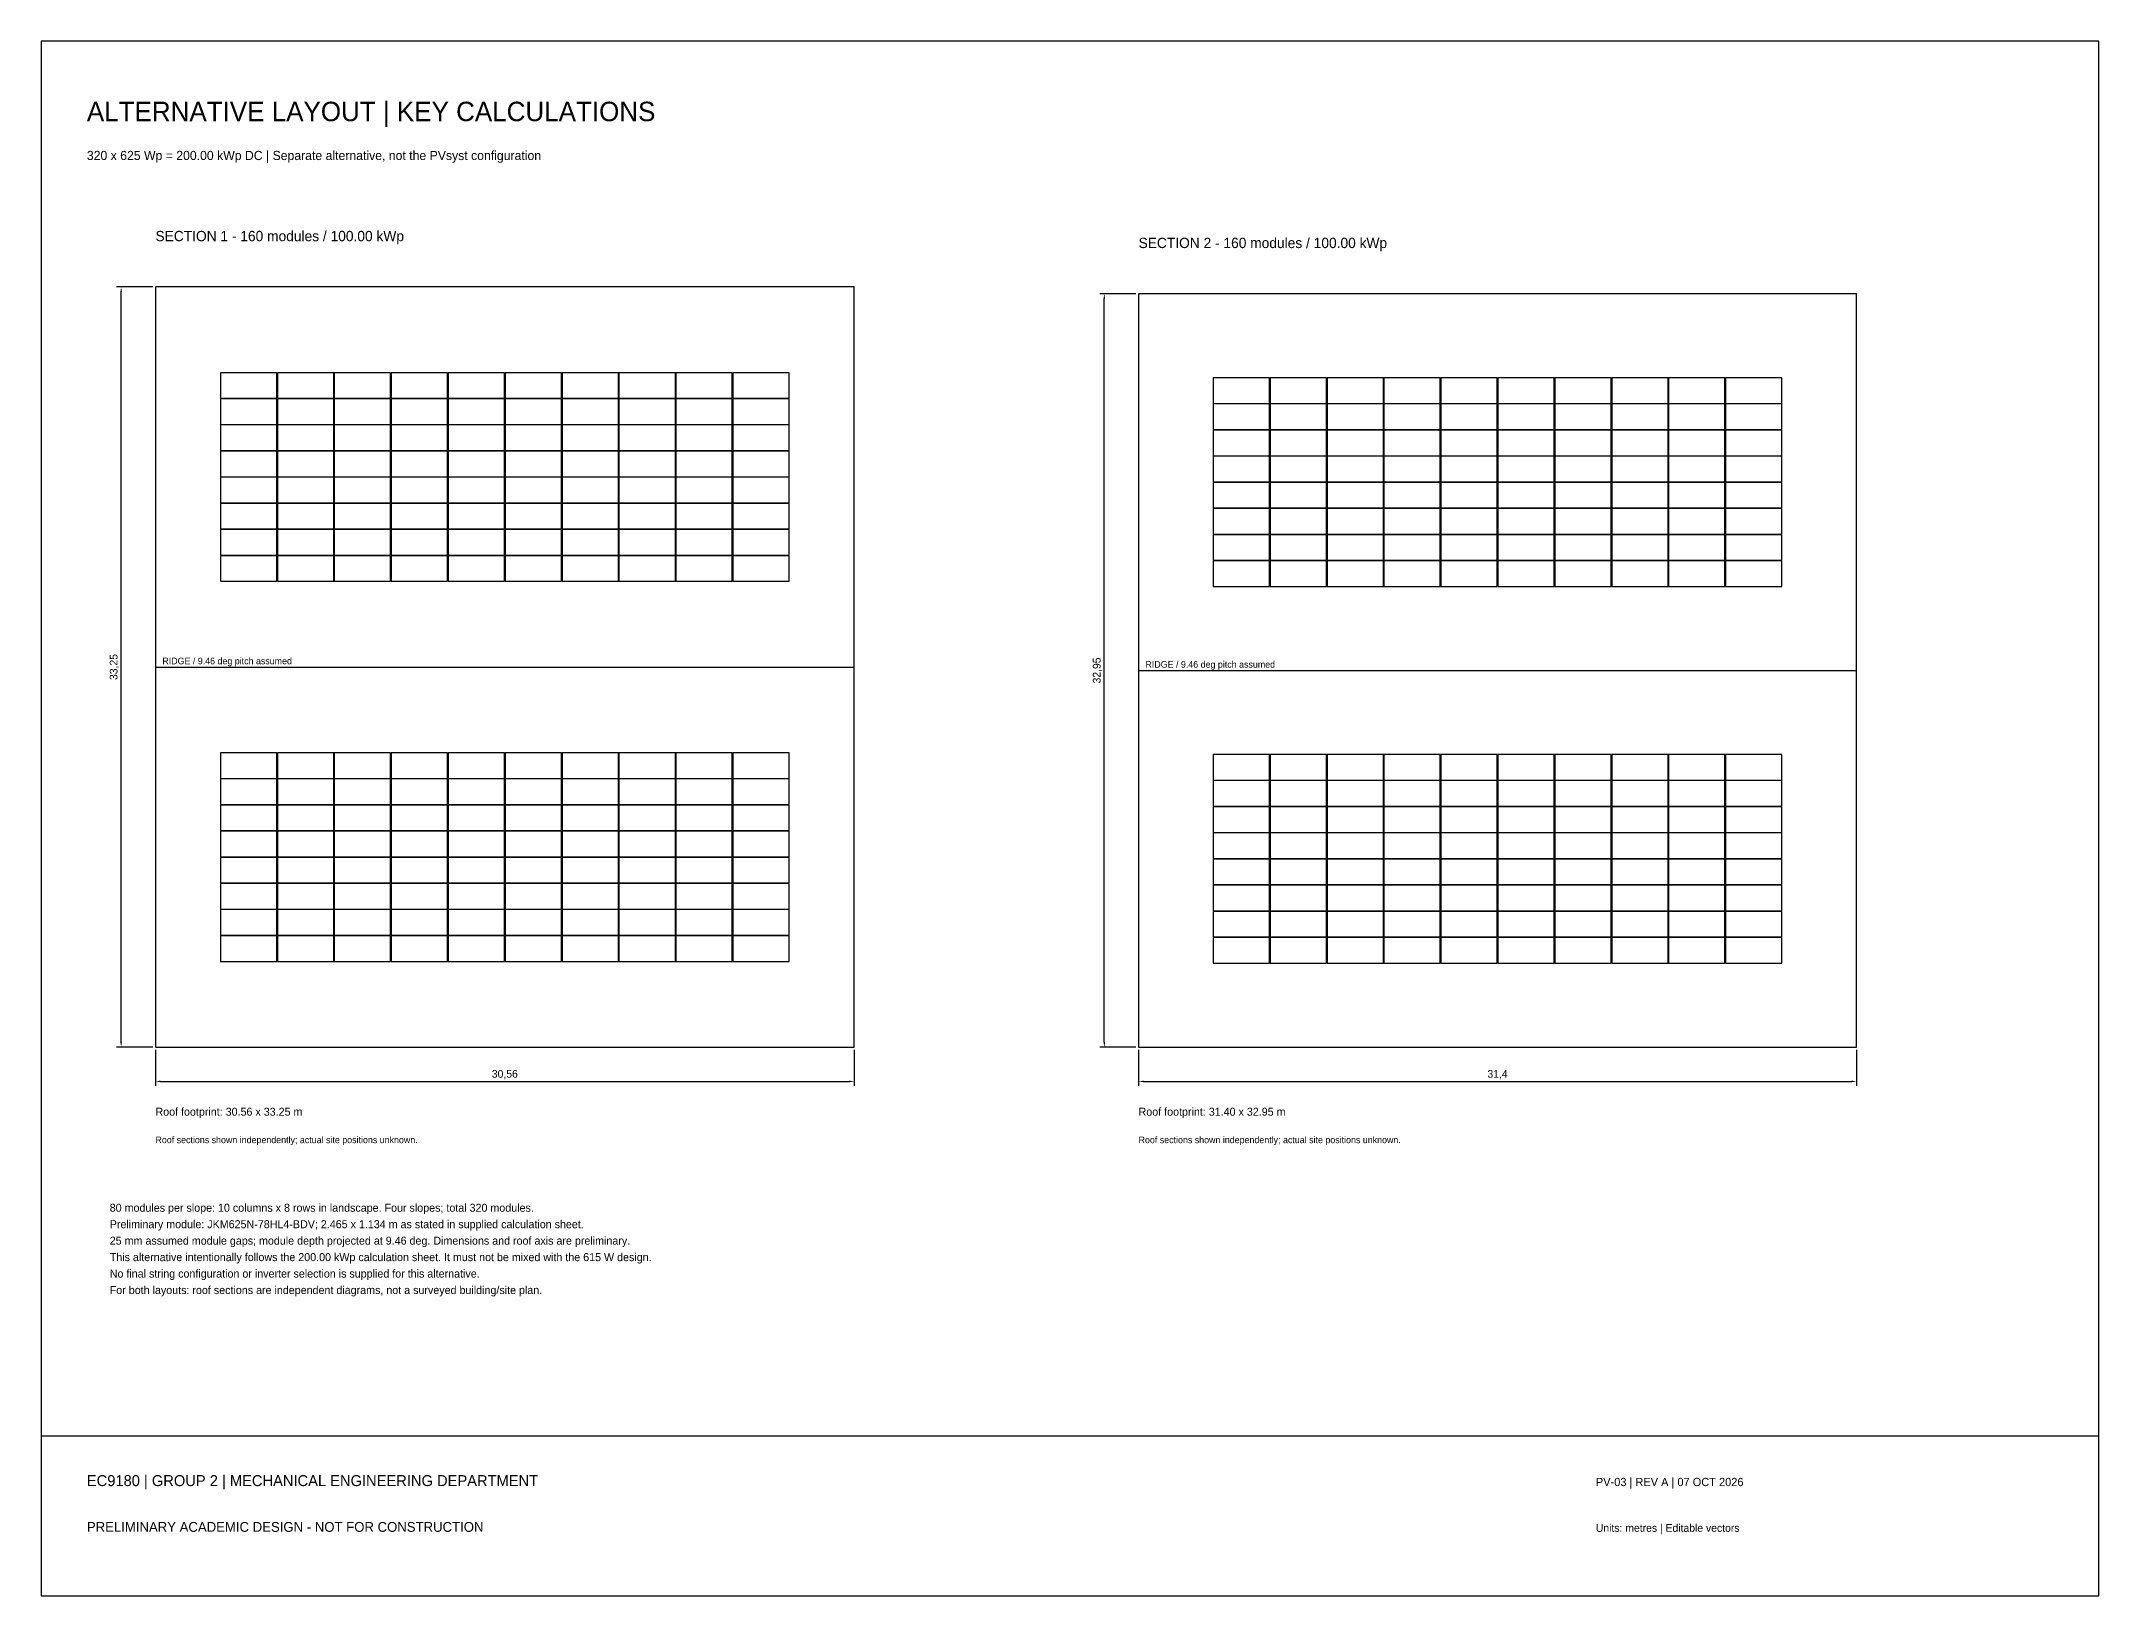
# Model space of a CAD drawing. Header units: metres. Extents: x 0 to 290, y 0 to 68.
# Drawn here: x 200 to 290, y 0 to 68 of the extents above; entities that cross this region are included whole.
import ezdxf

# ---------------------------------------------------------------- set-up
doc = ezdxf.new("R2010")
doc.units = ezdxf.units.M
for name, color, linetype in [('FRAME', 7, 'Continuous'), ('NOTES', 7, 'Continuous'), ('PV_ALT', 3, 'Continuous'), ('RIDGE', 1, 'Continuous'), ('ROOF', 7, 'Continuous'), ('TEXT', 7, 'Continuous')]:
    doc.layers.add(name, color=color, linetype=linetype)
doc.dimstyles.get("Standard").update_dxf_attribs({"dimtxt": 2.5, "dimasz": 2.5, "dimexe": 1.25, "dimexo": 0.625, "dimtad": 1, "dimcen": 2.5, "dimazin": 3, "dimtfac": 1, "dimtmove": 0, "dimatfit": 3, "dimarcsym": 0})

msp = doc.modelspace()

# ---------------------------------------------------------------- linework, layer by layer
at = {"layer": 'FRAME'}
msp.add_line((200, 7), (290, 7), dxfattribs=at)
msp.add_lwpolyline([(200, 0), (290, 0), (290, 68), (200, 68)], close=True, dxfattribs=at)
at = {"layer": 'PV_ALT'}
for points in [[(207.843, 52.38), (210.308, 52.38), (210.308, 53.498), (207.843, 53.498)], [(210.333, 52.38), (212.798, 52.38), (212.798, 53.498), (210.333, 53.498)], [(212.822, 52.38), (215.287, 52.38), (215.287, 53.498), (212.822, 53.498)], [(215.312, 52.38), (217.778, 52.38), (217.778, 53.498), (215.312, 53.498)], [(217.803, 52.38), (220.268, 52.38), (220.268, 53.498), (217.803, 53.498)], [(220.292, 52.38), (222.757, 52.38), (222.757, 53.498), (220.292, 53.498)], [(222.782, 52.38), (225.248, 52.38), (225.248, 53.498), (222.782, 53.498)], [(225.273, 52.38), (227.738, 52.38), (227.738, 53.498), (225.273, 53.498)], [(227.762, 52.38), (230.227, 52.38), (230.227, 53.498), (227.762, 53.498)], [(230.252, 52.38), (232.718, 52.38), (232.718, 53.498), (230.252, 53.498)], [(251.262, 52.155), (253.727, 52.155), (253.727, 53.273), (251.262, 53.273)], [(253.752, 52.155), (256.217, 52.155), (256.217, 53.273), (253.752, 53.273)], [(256.243, 52.155), (258.707, 52.155), (258.707, 53.273), (256.243, 53.273)], [(258.733, 52.155), (261.197, 52.155), (261.197, 53.273), (258.733, 53.273)], [(261.223, 52.155), (263.687, 52.155), (263.687, 53.273), (261.223, 53.273)], [(263.712, 52.155), (266.178, 52.155), (266.178, 53.273), (263.712, 53.273)], [(266.202, 52.155), (268.668, 52.155), (268.668, 53.273), (266.202, 53.273)], [(268.692, 52.155), (271.158, 52.155), (271.158, 53.273), (268.692, 53.273)], [(271.183, 52.155), (273.647, 52.155), (273.647, 53.273), (271.183, 53.273)], [(273.673, 52.155), (276.137, 52.155), (276.137, 53.273), (273.673, 53.273)], [(207.843, 51.236), (210.308, 51.236), (210.308, 52.355), (207.843, 52.355)], [(210.333, 51.236), (212.798, 51.236), (212.798, 52.355), (210.333, 52.355)], [(212.822, 51.236), (215.287, 51.236), (215.287, 52.355), (212.822, 52.355)], [(215.312, 51.236), (217.778, 51.236), (217.778, 52.355), (215.312, 52.355)], [(217.803, 51.236), (220.268, 51.236), (220.268, 52.355), (217.803, 52.355)], [(220.292, 51.236), (222.757, 51.236), (222.757, 52.355), (220.292, 52.355)], [(222.782, 51.236), (225.248, 51.236), (225.248, 52.355), (222.782, 52.355)], [(225.273, 51.236), (227.738, 51.236), (227.738, 52.355), (225.273, 52.355)], [(227.762, 51.236), (230.227, 51.236), (230.227, 52.355), (227.762, 52.355)], [(230.252, 51.236), (232.718, 51.236), (232.718, 52.355), (230.252, 52.355)], [(251.262, 51.011), (253.727, 51.011), (253.727, 52.13), (251.262, 52.13)], [(253.752, 51.011), (256.217, 51.011), (256.217, 52.13), (253.752, 52.13)], [(256.243, 51.011), (258.707, 51.011), (258.707, 52.13), (256.243, 52.13)], [(258.733, 51.011), (261.197, 51.011), (261.197, 52.13), (258.733, 52.13)], [(261.223, 51.011), (263.687, 51.011), (263.687, 52.13), (261.223, 52.13)], [(263.712, 51.011), (266.178, 51.011), (266.178, 52.13), (263.712, 52.13)], [(266.202, 51.011), (268.668, 51.011), (268.668, 52.13), (266.202, 52.13)], [(268.692, 51.011), (271.158, 51.011), (271.158, 52.13), (268.692, 52.13)], [(271.183, 51.011), (273.647, 51.011), (273.647, 52.13), (271.183, 52.13)], [(273.673, 51.011), (276.137, 51.011), (276.137, 52.13), (273.673, 52.13)], [(207.843, 50.093), (210.308, 50.093), (210.308, 51.212), (207.843, 51.212)], [(210.333, 50.093), (212.798, 50.093), (212.798, 51.212), (210.333, 51.212)], [(212.822, 50.093), (215.287, 50.093), (215.287, 51.212), (212.822, 51.212)], [(215.312, 50.093), (217.778, 50.093), (217.778, 51.212), (215.312, 51.212)], [(217.803, 50.093), (220.268, 50.093), (220.268, 51.212), (217.803, 51.212)], [(220.292, 50.093), (222.757, 50.093), (222.757, 51.212), (220.292, 51.212)], [(222.782, 50.093), (225.248, 50.093), (225.248, 51.212), (222.782, 51.212)], [(225.273, 50.093), (227.738, 50.093), (227.738, 51.212), (225.273, 51.212)], [(227.762, 50.093), (230.227, 50.093), (230.227, 51.212), (227.762, 51.212)], [(230.252, 50.093), (232.718, 50.093), (232.718, 51.212), (230.252, 51.212)], [(251.262, 49.868), (253.727, 49.868), (253.727, 50.987), (251.262, 50.987)], [(253.752, 49.868), (256.217, 49.868), (256.217, 50.987), (253.752, 50.987)], [(256.243, 49.868), (258.707, 49.868), (258.707, 50.987), (256.243, 50.987)], [(258.733, 49.868), (261.197, 49.868), (261.197, 50.987), (258.733, 50.987)], [(261.223, 49.868), (263.687, 49.868), (263.687, 50.987), (261.223, 50.987)], [(263.712, 49.868), (266.178, 49.868), (266.178, 50.987), (263.712, 50.987)], [(266.202, 49.868), (268.668, 49.868), (268.668, 50.987), (266.202, 50.987)], [(268.692, 49.868), (271.158, 49.868), (271.158, 50.987), (268.692, 50.987)], [(271.183, 49.868), (273.647, 49.868), (273.647, 50.987), (271.183, 50.987)], [(273.673, 49.868), (276.137, 49.868), (276.137, 50.987), (273.673, 50.987)], [(207.843, 48.95), (210.308, 48.95), (210.308, 50.068), (207.843, 50.068)], [(210.333, 48.95), (212.798, 48.95), (212.798, 50.068), (210.333, 50.068)], [(212.822, 48.95), (215.287, 48.95), (215.287, 50.068), (212.822, 50.068)], [(215.312, 48.95), (217.778, 48.95), (217.778, 50.068), (215.312, 50.068)], [(217.803, 48.95), (220.268, 48.95), (220.268, 50.068), (217.803, 50.068)], [(220.292, 48.95), (222.757, 48.95), (222.757, 50.068), (220.292, 50.068)], [(222.782, 48.95), (225.248, 48.95), (225.248, 50.068), (222.782, 50.068)], [(225.273, 48.95), (227.738, 48.95), (227.738, 50.068), (225.273, 50.068)], [(227.762, 48.95), (230.227, 48.95), (230.227, 50.068), (227.762, 50.068)], [(230.252, 48.95), (232.718, 48.95), (232.718, 50.068), (230.252, 50.068)], [(251.262, 48.725), (253.727, 48.725), (253.727, 49.843), (251.262, 49.843)], [(253.752, 48.725), (256.217, 48.725), (256.217, 49.843), (253.752, 49.843)], [(256.243, 48.725), (258.707, 48.725), (258.707, 49.843), (256.243, 49.843)], [(258.733, 48.725), (261.197, 48.725), (261.197, 49.843), (258.733, 49.843)], [(261.223, 48.725), (263.687, 48.725), (263.687, 49.843), (261.223, 49.843)], [(263.712, 48.725), (266.178, 48.725), (266.178, 49.843), (263.712, 49.843)], [(266.202, 48.725), (268.668, 48.725), (268.668, 49.843), (266.202, 49.843)], [(268.692, 48.725), (271.158, 48.725), (271.158, 49.843), (268.692, 49.843)], [(271.183, 48.725), (273.647, 48.725), (273.647, 49.843), (271.183, 49.843)], [(273.673, 48.725), (276.137, 48.725), (276.137, 49.843), (273.673, 49.843)], [(207.843, 47.807), (210.308, 47.807), (210.308, 48.925), (207.843, 48.925)], [(210.333, 47.807), (212.798, 47.807), (212.798, 48.925), (210.333, 48.925)], [(212.822, 47.807), (215.287, 47.807), (215.287, 48.925), (212.822, 48.925)], [(215.312, 47.807), (217.778, 47.807), (217.778, 48.925), (215.312, 48.925)], [(217.803, 47.807), (220.268, 47.807), (220.268, 48.925), (217.803, 48.925)], [(220.292, 47.807), (222.757, 47.807), (222.757, 48.925), (220.292, 48.925)], [(222.782, 47.807), (225.248, 47.807), (225.248, 48.925), (222.782, 48.925)], [(225.273, 47.807), (227.738, 47.807), (227.738, 48.925), (225.273, 48.925)], [(227.762, 47.807), (230.227, 47.807), (230.227, 48.925), (227.762, 48.925)], [(230.252, 47.807), (232.718, 47.807), (232.718, 48.925), (230.252, 48.925)], [(251.262, 47.582), (253.727, 47.582), (253.727, 48.7), (251.262, 48.7)], [(253.752, 47.582), (256.217, 47.582), (256.217, 48.7), (253.752, 48.7)], [(256.243, 47.582), (258.707, 47.582), (258.707, 48.7), (256.243, 48.7)], [(258.733, 47.582), (261.197, 47.582), (261.197, 48.7), (258.733, 48.7)], [(261.223, 47.582), (263.687, 47.582), (263.687, 48.7), (261.223, 48.7)], [(263.712, 47.582), (266.178, 47.582), (266.178, 48.7), (263.712, 48.7)], [(266.202, 47.582), (268.668, 47.582), (268.668, 48.7), (266.202, 48.7)], [(268.692, 47.582), (271.158, 47.582), (271.158, 48.7), (268.692, 48.7)], [(271.183, 47.582), (273.647, 47.582), (273.647, 48.7), (271.183, 48.7)], [(273.673, 47.582), (276.137, 47.582), (276.137, 48.7), (273.673, 48.7)], [(207.843, 46.663), (210.308, 46.663), (210.308, 47.782), (207.843, 47.782)], [(210.333, 46.663), (212.798, 46.663), (212.798, 47.782), (210.333, 47.782)], [(212.822, 46.663), (215.287, 46.663), (215.287, 47.782), (212.822, 47.782)], [(215.312, 46.663), (217.778, 46.663), (217.778, 47.782), (215.312, 47.782)], [(217.803, 46.663), (220.268, 46.663), (220.268, 47.782), (217.803, 47.782)], [(220.292, 46.663), (222.757, 46.663), (222.757, 47.782), (220.292, 47.782)], [(222.782, 46.663), (225.248, 46.663), (225.248, 47.782), (222.782, 47.782)], [(225.273, 46.663), (227.738, 46.663), (227.738, 47.782), (225.273, 47.782)], [(227.762, 46.663), (230.227, 46.663), (230.227, 47.782), (227.762, 47.782)], [(230.252, 46.663), (232.718, 46.663), (232.718, 47.782), (230.252, 47.782)], [(251.262, 46.438), (253.727, 46.438), (253.727, 47.557), (251.262, 47.557)], [(253.752, 46.438), (256.217, 46.438), (256.217, 47.557), (253.752, 47.557)], [(256.243, 46.438), (258.707, 46.438), (258.707, 47.557), (256.243, 47.557)], [(258.733, 46.438), (261.197, 46.438), (261.197, 47.557), (258.733, 47.557)], [(261.223, 46.438), (263.687, 46.438), (263.687, 47.557), (261.223, 47.557)], [(263.712, 46.438), (266.178, 46.438), (266.178, 47.557), (263.712, 47.557)], [(266.202, 46.438), (268.668, 46.438), (268.668, 47.557), (266.202, 47.557)], [(268.692, 46.438), (271.158, 46.438), (271.158, 47.557), (268.692, 47.557)], [(271.183, 46.438), (273.647, 46.438), (273.647, 47.557), (271.183, 47.557)], [(273.673, 46.438), (276.137, 46.438), (276.137, 47.557), (273.673, 47.557)], [(207.843, 45.52), (210.308, 45.52), (210.308, 46.639), (207.843, 46.639)], [(210.333, 45.52), (212.798, 45.52), (212.798, 46.639), (210.333, 46.639)], [(212.822, 45.52), (215.287, 45.52), (215.287, 46.639), (212.822, 46.639)], [(215.312, 45.52), (217.778, 45.52), (217.778, 46.639), (215.312, 46.639)], [(217.803, 45.52), (220.268, 45.52), (220.268, 46.639), (217.803, 46.639)], [(220.292, 45.52), (222.757, 45.52), (222.757, 46.639), (220.292, 46.639)], [(222.782, 45.52), (225.248, 45.52), (225.248, 46.639), (222.782, 46.639)], [(225.273, 45.52), (227.738, 45.52), (227.738, 46.639), (225.273, 46.639)], [(227.762, 45.52), (230.227, 45.52), (230.227, 46.639), (227.762, 46.639)], [(230.252, 45.52), (232.718, 45.52), (232.718, 46.639), (230.252, 46.639)], [(251.262, 45.295), (253.727, 45.295), (253.727, 46.414), (251.262, 46.414)], [(253.752, 45.295), (256.217, 45.295), (256.217, 46.414), (253.752, 46.414)], [(256.243, 45.295), (258.707, 45.295), (258.707, 46.414), (256.243, 46.414)], [(258.733, 45.295), (261.197, 45.295), (261.197, 46.414), (258.733, 46.414)], [(261.223, 45.295), (263.687, 45.295), (263.687, 46.414), (261.223, 46.414)], [(263.712, 45.295), (266.178, 45.295), (266.178, 46.414), (263.712, 46.414)], [(266.202, 45.295), (268.668, 45.295), (268.668, 46.414), (266.202, 46.414)], [(268.692, 45.295), (271.158, 45.295), (271.158, 46.414), (268.692, 46.414)], [(271.183, 45.295), (273.647, 45.295), (273.647, 46.414), (271.183, 46.414)], [(273.673, 45.295), (276.137, 45.295), (276.137, 46.414), (273.673, 46.414)], [(207.843, 44.377), (210.308, 44.377), (210.308, 45.495), (207.843, 45.495)], [(210.333, 44.377), (212.798, 44.377), (212.798, 45.495), (210.333, 45.495)], [(212.822, 44.377), (215.287, 44.377), (215.287, 45.495), (212.822, 45.495)], [(215.312, 44.377), (217.778, 44.377), (217.778, 45.495), (215.312, 45.495)], [(217.803, 44.377), (220.268, 44.377), (220.268, 45.495), (217.803, 45.495)], [(220.292, 44.377), (222.757, 44.377), (222.757, 45.495), (220.292, 45.495)], [(222.782, 44.377), (225.248, 44.377), (225.248, 45.495), (222.782, 45.495)], [(225.273, 44.377), (227.738, 44.377), (227.738, 45.495), (225.273, 45.495)], [(227.762, 44.377), (230.227, 44.377), (230.227, 45.495), (227.762, 45.495)], [(230.252, 44.377), (232.718, 44.377), (232.718, 45.495), (230.252, 45.495)], [(251.262, 44.152), (253.727, 44.152), (253.727, 45.27), (251.262, 45.27)], [(253.752, 44.152), (256.217, 44.152), (256.217, 45.27), (253.752, 45.27)], [(256.243, 44.152), (258.707, 44.152), (258.707, 45.27), (256.243, 45.27)], [(258.733, 44.152), (261.197, 44.152), (261.197, 45.27), (258.733, 45.27)], [(261.223, 44.152), (263.687, 44.152), (263.687, 45.27), (261.223, 45.27)], [(263.712, 44.152), (266.178, 44.152), (266.178, 45.27), (263.712, 45.27)], [(266.202, 44.152), (268.668, 44.152), (268.668, 45.27), (266.202, 45.27)], [(268.692, 44.152), (271.158, 44.152), (271.158, 45.27), (268.692, 45.27)], [(271.183, 44.152), (273.647, 44.152), (273.647, 45.27), (271.183, 45.27)], [(273.673, 44.152), (276.137, 44.152), (276.137, 45.27), (273.673, 45.27)], [(207.843, 35.755), (210.308, 35.755), (210.308, 36.873), (207.843, 36.873)], [(210.333, 35.755), (212.798, 35.755), (212.798, 36.873), (210.333, 36.873)], [(212.822, 35.755), (215.287, 35.755), (215.287, 36.873), (212.822, 36.873)], [(215.312, 35.755), (217.778, 35.755), (217.778, 36.873), (215.312, 36.873)], [(217.803, 35.755), (220.268, 35.755), (220.268, 36.873), (217.803, 36.873)], [(220.292, 35.755), (222.757, 35.755), (222.757, 36.873), (220.292, 36.873)], [(222.782, 35.755), (225.248, 35.755), (225.248, 36.873), (222.782, 36.873)], [(225.273, 35.755), (227.738, 35.755), (227.738, 36.873), (225.273, 36.873)], [(227.762, 35.755), (230.227, 35.755), (230.227, 36.873), (227.762, 36.873)], [(230.252, 35.755), (232.718, 35.755), (232.718, 36.873), (230.252, 36.873)], [(251.262, 35.68), (253.727, 35.68), (253.727, 36.798), (251.262, 36.798)], [(253.752, 35.68), (256.217, 35.68), (256.217, 36.798), (253.752, 36.798)], [(256.243, 35.68), (258.707, 35.68), (258.707, 36.798), (256.243, 36.798)], [(258.733, 35.68), (261.197, 35.68), (261.197, 36.798), (258.733, 36.798)], [(261.223, 35.68), (263.687, 35.68), (263.687, 36.798), (261.223, 36.798)], [(263.712, 35.68), (266.178, 35.68), (266.178, 36.798), (263.712, 36.798)], [(266.202, 35.68), (268.668, 35.68), (268.668, 36.798), (266.202, 36.798)], [(268.692, 35.68), (271.158, 35.68), (271.158, 36.798), (268.692, 36.798)], [(271.183, 35.68), (273.647, 35.68), (273.647, 36.798), (271.183, 36.798)], [(273.673, 35.68), (276.137, 35.68), (276.137, 36.798), (273.673, 36.798)], [(207.843, 34.611), (210.308, 34.611), (210.308, 35.73), (207.843, 35.73)], [(210.333, 34.611), (212.798, 34.611), (212.798, 35.73), (210.333, 35.73)], [(212.822, 34.611), (215.287, 34.611), (215.287, 35.73), (212.822, 35.73)], [(215.312, 34.611), (217.778, 34.611), (217.778, 35.73), (215.312, 35.73)], [(217.803, 34.611), (220.268, 34.611), (220.268, 35.73), (217.803, 35.73)], [(220.292, 34.611), (222.757, 34.611), (222.757, 35.73), (220.292, 35.73)], [(222.782, 34.611), (225.248, 34.611), (225.248, 35.73), (222.782, 35.73)], [(225.273, 34.611), (227.738, 34.611), (227.738, 35.73), (225.273, 35.73)], [(227.762, 34.611), (230.227, 34.611), (230.227, 35.73), (227.762, 35.73)], [(230.252, 34.611), (232.718, 34.611), (232.718, 35.73), (230.252, 35.73)], [(251.262, 34.536), (253.727, 34.536), (253.727, 35.655), (251.262, 35.655)], [(253.752, 34.536), (256.217, 34.536), (256.217, 35.655), (253.752, 35.655)], [(256.243, 34.536), (258.707, 34.536), (258.707, 35.655), (256.243, 35.655)], [(258.733, 34.536), (261.197, 34.536), (261.197, 35.655), (258.733, 35.655)], [(261.223, 34.536), (263.687, 34.536), (263.687, 35.655), (261.223, 35.655)], [(263.712, 34.536), (266.178, 34.536), (266.178, 35.655), (263.712, 35.655)], [(266.202, 34.536), (268.668, 34.536), (268.668, 35.655), (266.202, 35.655)], [(268.692, 34.536), (271.158, 34.536), (271.158, 35.655), (268.692, 35.655)], [(271.183, 34.536), (273.647, 34.536), (273.647, 35.655), (271.183, 35.655)], [(273.673, 34.536), (276.137, 34.536), (276.137, 35.655), (273.673, 35.655)], [(207.843, 33.468), (210.308, 33.468), (210.308, 34.587), (207.843, 34.587)], [(210.333, 33.468), (212.798, 33.468), (212.798, 34.587), (210.333, 34.587)], [(212.822, 33.468), (215.287, 33.468), (215.287, 34.587), (212.822, 34.587)], [(215.312, 33.468), (217.778, 33.468), (217.778, 34.587), (215.312, 34.587)], [(217.803, 33.468), (220.268, 33.468), (220.268, 34.587), (217.803, 34.587)], [(220.292, 33.468), (222.757, 33.468), (222.757, 34.587), (220.292, 34.587)], [(222.782, 33.468), (225.248, 33.468), (225.248, 34.587), (222.782, 34.587)], [(225.273, 33.468), (227.738, 33.468), (227.738, 34.587), (225.273, 34.587)], [(227.762, 33.468), (230.227, 33.468), (230.227, 34.587), (227.762, 34.587)], [(230.252, 33.468), (232.718, 33.468), (232.718, 34.587), (230.252, 34.587)], [(251.262, 33.393), (253.727, 33.393), (253.727, 34.512), (251.262, 34.512)], [(253.752, 33.393), (256.217, 33.393), (256.217, 34.512), (253.752, 34.512)], [(256.243, 33.393), (258.707, 33.393), (258.707, 34.512), (256.243, 34.512)], [(258.733, 33.393), (261.197, 33.393), (261.197, 34.512), (258.733, 34.512)], [(261.223, 33.393), (263.687, 33.393), (263.687, 34.512), (261.223, 34.512)], [(263.712, 33.393), (266.178, 33.393), (266.178, 34.512), (263.712, 34.512)], [(266.202, 33.393), (268.668, 33.393), (268.668, 34.512), (266.202, 34.512)], [(268.692, 33.393), (271.158, 33.393), (271.158, 34.512), (268.692, 34.512)], [(271.183, 33.393), (273.647, 33.393), (273.647, 34.512), (271.183, 34.512)], [(273.673, 33.393), (276.137, 33.393), (276.137, 34.512), (273.673, 34.512)], [(207.843, 32.325), (210.308, 32.325), (210.308, 33.443), (207.843, 33.443)], [(210.333, 32.325), (212.798, 32.325), (212.798, 33.443), (210.333, 33.443)], [(212.822, 32.325), (215.287, 32.325), (215.287, 33.443), (212.822, 33.443)], [(215.312, 32.325), (217.778, 32.325), (217.778, 33.443), (215.312, 33.443)], [(217.803, 32.325), (220.268, 32.325), (220.268, 33.443), (217.803, 33.443)], [(220.292, 32.325), (222.757, 32.325), (222.757, 33.443), (220.292, 33.443)], [(222.782, 32.325), (225.248, 32.325), (225.248, 33.443), (222.782, 33.443)], [(225.273, 32.325), (227.738, 32.325), (227.738, 33.443), (225.273, 33.443)], [(227.762, 32.325), (230.227, 32.325), (230.227, 33.443), (227.762, 33.443)], [(230.252, 32.325), (232.718, 32.325), (232.718, 33.443), (230.252, 33.443)], [(251.262, 32.25), (253.727, 32.25), (253.727, 33.368), (251.262, 33.368)], [(253.752, 32.25), (256.217, 32.25), (256.217, 33.368), (253.752, 33.368)], [(256.243, 32.25), (258.707, 32.25), (258.707, 33.368), (256.243, 33.368)], [(258.733, 32.25), (261.197, 32.25), (261.197, 33.368), (258.733, 33.368)], [(261.223, 32.25), (263.687, 32.25), (263.687, 33.368), (261.223, 33.368)], [(263.712, 32.25), (266.178, 32.25), (266.178, 33.368), (263.712, 33.368)], [(266.202, 32.25), (268.668, 32.25), (268.668, 33.368), (266.202, 33.368)], [(268.692, 32.25), (271.158, 32.25), (271.158, 33.368), (268.692, 33.368)], [(271.183, 32.25), (273.647, 32.25), (273.647, 33.368), (271.183, 33.368)], [(273.673, 32.25), (276.137, 32.25), (276.137, 33.368), (273.673, 33.368)], [(207.843, 31.182), (210.308, 31.182), (210.308, 32.3), (207.843, 32.3)], [(210.333, 31.182), (212.798, 31.182), (212.798, 32.3), (210.333, 32.3)], [(212.822, 31.182), (215.287, 31.182), (215.287, 32.3), (212.822, 32.3)], [(215.312, 31.182), (217.778, 31.182), (217.778, 32.3), (215.312, 32.3)], [(217.803, 31.182), (220.268, 31.182), (220.268, 32.3), (217.803, 32.3)], [(220.292, 31.182), (222.757, 31.182), (222.757, 32.3), (220.292, 32.3)], [(222.782, 31.182), (225.248, 31.182), (225.248, 32.3), (222.782, 32.3)], [(225.273, 31.182), (227.738, 31.182), (227.738, 32.3), (225.273, 32.3)], [(227.762, 31.182), (230.227, 31.182), (230.227, 32.3), (227.762, 32.3)], [(230.252, 31.182), (232.718, 31.182), (232.718, 32.3), (230.252, 32.3)], [(251.262, 31.107), (253.727, 31.107), (253.727, 32.225), (251.262, 32.225)], [(253.752, 31.107), (256.217, 31.107), (256.217, 32.225), (253.752, 32.225)], [(256.243, 31.107), (258.707, 31.107), (258.707, 32.225), (256.243, 32.225)], [(258.733, 31.107), (261.197, 31.107), (261.197, 32.225), (258.733, 32.225)], [(261.223, 31.107), (263.687, 31.107), (263.687, 32.225), (261.223, 32.225)], [(263.712, 31.107), (266.178, 31.107), (266.178, 32.225), (263.712, 32.225)], [(266.202, 31.107), (268.668, 31.107), (268.668, 32.225), (266.202, 32.225)], [(268.692, 31.107), (271.158, 31.107), (271.158, 32.225), (268.692, 32.225)], [(271.183, 31.107), (273.647, 31.107), (273.647, 32.225), (271.183, 32.225)], [(273.673, 31.107), (276.137, 31.107), (276.137, 32.225), (273.673, 32.225)], [(207.843, 30.038), (210.308, 30.038), (210.308, 31.157), (207.843, 31.157)], [(210.333, 30.038), (212.798, 30.038), (212.798, 31.157), (210.333, 31.157)], [(212.822, 30.038), (215.287, 30.038), (215.287, 31.157), (212.822, 31.157)], [(215.312, 30.038), (217.778, 30.038), (217.778, 31.157), (215.312, 31.157)], [(217.803, 30.038), (220.268, 30.038), (220.268, 31.157), (217.803, 31.157)], [(220.292, 30.038), (222.757, 30.038), (222.757, 31.157), (220.292, 31.157)], [(222.782, 30.038), (225.248, 30.038), (225.248, 31.157), (222.782, 31.157)], [(225.273, 30.038), (227.738, 30.038), (227.738, 31.157), (225.273, 31.157)], [(227.762, 30.038), (230.227, 30.038), (230.227, 31.157), (227.762, 31.157)], [(230.252, 30.038), (232.718, 30.038), (232.718, 31.157), (230.252, 31.157)], [(251.262, 29.963), (253.727, 29.963), (253.727, 31.082), (251.262, 31.082)], [(253.752, 29.963), (256.217, 29.963), (256.217, 31.082), (253.752, 31.082)], [(256.243, 29.963), (258.707, 29.963), (258.707, 31.082), (256.243, 31.082)], [(258.733, 29.963), (261.197, 29.963), (261.197, 31.082), (258.733, 31.082)], [(261.223, 29.963), (263.687, 29.963), (263.687, 31.082), (261.223, 31.082)], [(263.712, 29.963), (266.178, 29.963), (266.178, 31.082), (263.712, 31.082)], [(266.202, 29.963), (268.668, 29.963), (268.668, 31.082), (266.202, 31.082)], [(268.692, 29.963), (271.158, 29.963), (271.158, 31.082), (268.692, 31.082)], [(271.183, 29.963), (273.647, 29.963), (273.647, 31.082), (271.183, 31.082)], [(273.673, 29.963), (276.137, 29.963), (276.137, 31.082), (273.673, 31.082)], [(207.843, 28.895), (210.308, 28.895), (210.308, 30.014), (207.843, 30.014)], [(210.333, 28.895), (212.798, 28.895), (212.798, 30.014), (210.333, 30.014)], [(212.822, 28.895), (215.287, 28.895), (215.287, 30.014), (212.822, 30.014)], [(215.312, 28.895), (217.778, 28.895), (217.778, 30.014), (215.312, 30.014)], [(217.803, 28.895), (220.268, 28.895), (220.268, 30.014), (217.803, 30.014)], [(220.292, 28.895), (222.757, 28.895), (222.757, 30.014), (220.292, 30.014)], [(222.782, 28.895), (225.248, 28.895), (225.248, 30.014), (222.782, 30.014)], [(225.273, 28.895), (227.738, 28.895), (227.738, 30.014), (225.273, 30.014)], [(227.762, 28.895), (230.227, 28.895), (230.227, 30.014), (227.762, 30.014)], [(230.252, 28.895), (232.718, 28.895), (232.718, 30.014), (230.252, 30.014)], [(251.262, 28.82), (253.727, 28.82), (253.727, 29.939), (251.262, 29.939)], [(253.752, 28.82), (256.217, 28.82), (256.217, 29.939), (253.752, 29.939)], [(256.243, 28.82), (258.707, 28.82), (258.707, 29.939), (256.243, 29.939)], [(258.733, 28.82), (261.197, 28.82), (261.197, 29.939), (258.733, 29.939)], [(261.223, 28.82), (263.687, 28.82), (263.687, 29.939), (261.223, 29.939)], [(263.712, 28.82), (266.178, 28.82), (266.178, 29.939), (263.712, 29.939)], [(266.202, 28.82), (268.668, 28.82), (268.668, 29.939), (266.202, 29.939)], [(268.692, 28.82), (271.158, 28.82), (271.158, 29.939), (268.692, 29.939)], [(271.183, 28.82), (273.647, 28.82), (273.647, 29.939), (271.183, 29.939)], [(273.673, 28.82), (276.137, 28.82), (276.137, 29.939), (273.673, 29.939)], [(207.843, 27.752), (210.308, 27.752), (210.308, 28.87), (207.843, 28.87)], [(210.333, 27.752), (212.798, 27.752), (212.798, 28.87), (210.333, 28.87)], [(212.822, 27.752), (215.287, 27.752), (215.287, 28.87), (212.822, 28.87)], [(215.312, 27.752), (217.778, 27.752), (217.778, 28.87), (215.312, 28.87)], [(217.803, 27.752), (220.268, 27.752), (220.268, 28.87), (217.803, 28.87)], [(220.292, 27.752), (222.757, 27.752), (222.757, 28.87), (220.292, 28.87)], [(222.782, 27.752), (225.248, 27.752), (225.248, 28.87), (222.782, 28.87)], [(225.273, 27.752), (227.738, 27.752), (227.738, 28.87), (225.273, 28.87)], [(227.762, 27.752), (230.227, 27.752), (230.227, 28.87), (227.762, 28.87)], [(230.252, 27.752), (232.718, 27.752), (232.718, 28.87), (230.252, 28.87)], [(251.262, 27.677), (253.727, 27.677), (253.727, 28.795), (251.262, 28.795)], [(253.752, 27.677), (256.217, 27.677), (256.217, 28.795), (253.752, 28.795)], [(256.243, 27.677), (258.707, 27.677), (258.707, 28.795), (256.243, 28.795)], [(258.733, 27.677), (261.197, 27.677), (261.197, 28.795), (258.733, 28.795)], [(261.223, 27.677), (263.687, 27.677), (263.687, 28.795), (261.223, 28.795)], [(263.712, 27.677), (266.178, 27.677), (266.178, 28.795), (263.712, 28.795)], [(266.202, 27.677), (268.668, 27.677), (268.668, 28.795), (266.202, 28.795)], [(268.692, 27.677), (271.158, 27.677), (271.158, 28.795), (268.692, 28.795)], [(271.183, 27.677), (273.647, 27.677), (273.647, 28.795), (271.183, 28.795)], [(273.673, 27.677), (276.137, 27.677), (276.137, 28.795), (273.673, 28.795)]]:
    msp.add_lwpolyline(points, close=True, dxfattribs=at)
at = {"layer": 'RIDGE'}
for p, q in [((205, 40.625), (235.56, 40.625)), ((248, 40.475), (279.4, 40.475))]:
    msp.add_line(p, q, dxfattribs=at)
at = {"layer": 'ROOF'}
for points in [[(205, 24), (235.56, 24), (235.56, 57.25), (205, 57.25)], [(248, 24), (279.4, 24), (279.4, 56.95), (248, 56.95)]]:
    msp.add_lwpolyline(points, close=True, dxfattribs=at)

# ---------------------------------------------------------------- texts
at = {"layer": 'NOTES'}
for s, p in [('80 modules per slope: 10 columns x 8 rows in landscape. Four slopes; total 320 modules.', (203, 16.8)), ('Preliminary module: JKM625N-78HL4-BDV; 2.465 x 1.134 m as stated in supplied calculation sheet.', (203, 16.08)), ('25 mm assumed module gaps; module depth projected at 9.46 deg. Dimensions and roof axis are preliminary.', (203, 15.36)), ('This alternative intentionally follows the 200.00 kWp calculation sheet. It must not be mixed with the 615 W design.', (203, 14.64)), ('No final string configuration or inverter selection is supplied for this alternative.', (203, 13.92)), ('For both layouts: roof sections are independent diagrams, not a surveyed building/site plan.', (203, 13.2))]:
    msp.add_text(s, height=0.35, dxfattribs=at).set_placement(p)
at = {"layer": 'TEXT'}
for s, height, p in [('ALTERNATIVE LAYOUT | KEY CALCULATIONS', 0.85, (202, 64.5)), ('320 x 625 Wp = 200.00 kWp DC | Separate alternative, not the PVsyst configuration', 0.4, (202, 62.8)), ('SECTION 1 - 160 modules / 100.00 kWp', 0.45, (205, 59.25)), ('SECTION 2 - 160 modules / 100.00 kWp', 0.45, (248, 58.95)), ('RIDGE / 9.46 deg pitch assumed', 0.29, (205.3, 40.745)), ('RIDGE / 9.46 deg pitch assumed', 0.29, (248.3, 40.595)), ('Roof footprint: 30.56 x 33.25 m', 0.35, (205, 21)), ('Roof footprint: 31.40 x 32.95 m', 0.35, (248, 21)), ('Roof sections shown independently; actual site positions unknown.', 0.29, (205, 19.8)), ('Roof sections shown independently; actual site positions unknown.', 0.29, (248, 19.8)), ('EC9180 | GROUP 2 | MECHANICAL ENGINEERING DEPARTMENT', 0.48, (202, 4.8)), ('PV-03 | REV A | 07 OCT 2026', 0.36, (268, 4.8)), ('PRELIMINARY ACADEMIC DESIGN - NOT FOR CONSTRUCTION', 0.43, (202, 2.8)), ('Units: metres | Editable vectors', 0.34, (268, 2.8))]:
    msp.add_text(s, height=height, dxfattribs=at).set_placement(p)

# ---------------------------------------------------------------- dimensions: what is measured, and where the dimension line sits
for base, p1, p2 in [((203.5, 24), (205, 24), (205, 57.25)), ((246.5, 24), (248, 24), (248, 56.95))]:
    msp.add_linear_dim(base=base, p1=p1, p2=p2, angle=90, dimstyle='Standard', override={"dimtxt": 0.34, "dimasz": 0.22, "dimexe": 0.2, "dimexo": 0.12, "dimgap": 0.13, "dimtad": 1, "dimdec": 2}).render()
for base, p1, p2 in [((205, 22.5), (205, 24), (235.56, 24)), ((248, 22.5), (248, 24), (279.4, 24))]:
    msp.add_linear_dim(base=base, p1=p1, p2=p2, dimstyle='Standard', override={"dimtxt": 0.34, "dimasz": 0.22, "dimexe": 0.2, "dimexo": 0.12, "dimgap": 0.13, "dimtad": 1, "dimdec": 2}).render()

doc.saveas('drawing.dxf')
